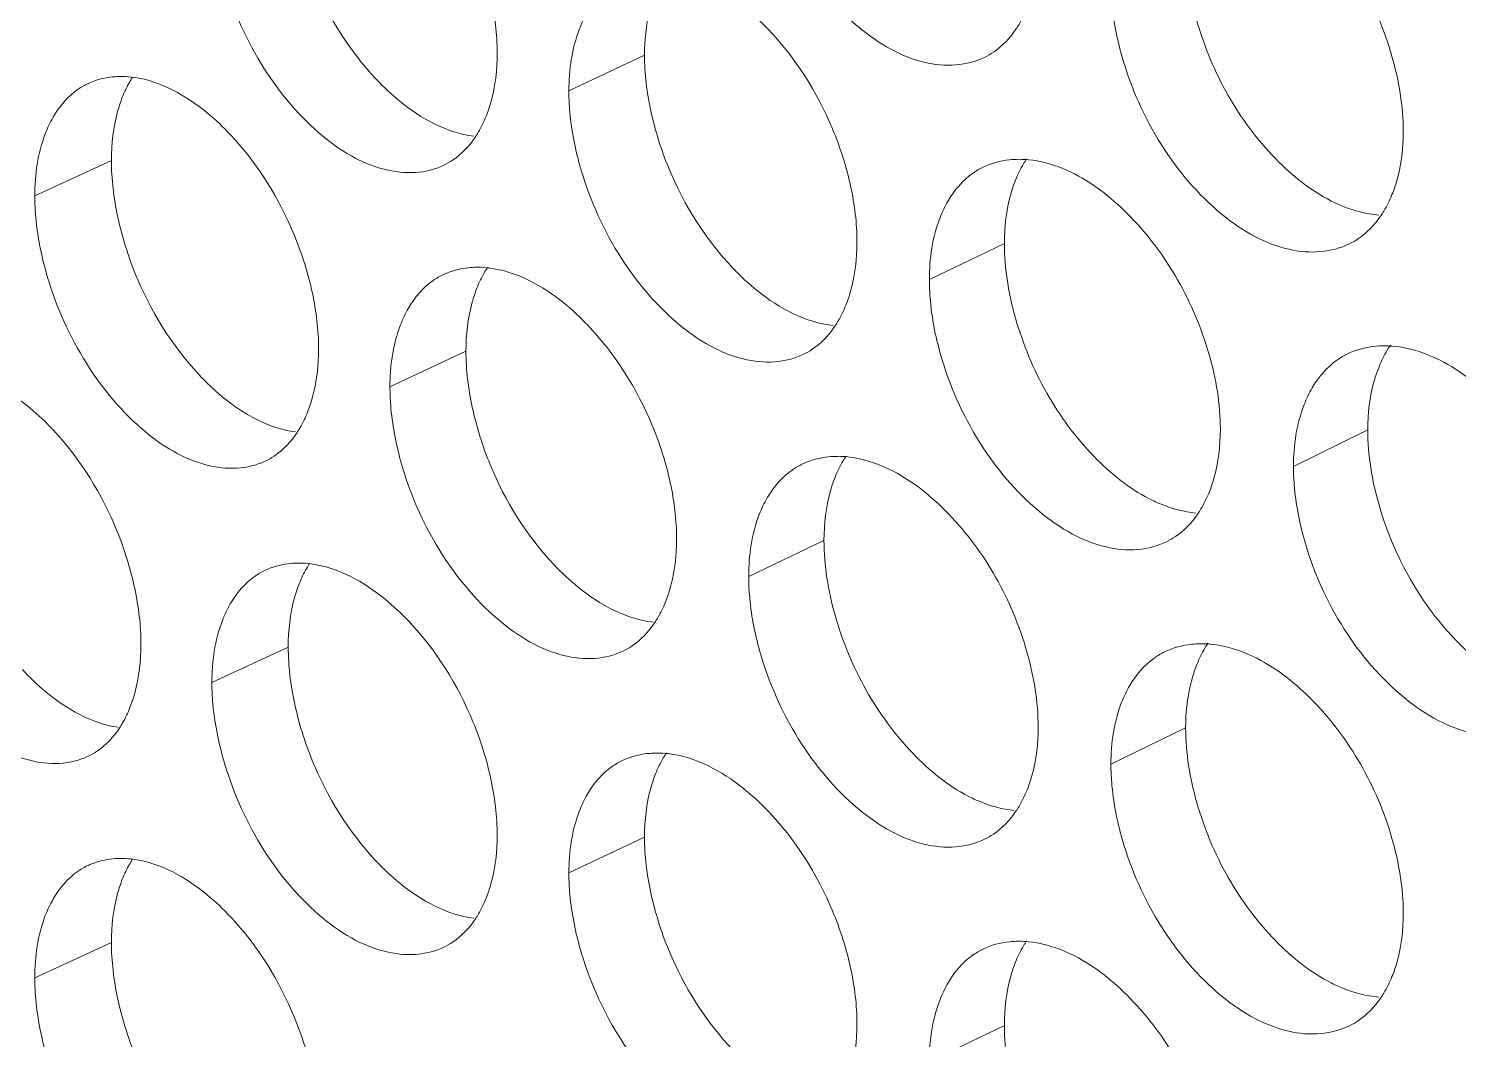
# Model space of a CAD drawing. Header units: millimetres. Extents: x 1177 to 4147, y 93 to 2194.
# Drawn here: x 2566.4 to 2580.8, y 734.71 to 744.89 of the extents above; entities that cross this region are included whole.
import ezdxf

# ---------------------------------------------------------------- set-up
doc = ezdxf.new("R2010")
doc.units = ezdxf.units.MM
doc.header["$LTSCALE"] = 0.1
doc.layers.get('0').update_dxf_attribs({"lineweight": 13})
doc.layers.add('标注', color=251, linetype='Continuous', lineweight=9)

# ---------------------------------------------------------------- blocks, each defined once
blk = doc.blocks.new('02')
for points, knots in [([(4627.348, 522.744), (4597.363, 531.299), (4553.55, 545.69), (4497.641, 568.487), (4458.71, 586.649), (4422.281, 606.068), (4388.51, 626.659), (4357.551, 648.334), (4338.416, 663.815), (4329.392, 671.722)], [0, 0, 0, 0, 0.278685, 0.411475, 0.539478, 0.662459, 0.780251, 0.892768, 1, 1, 1, 1]), ([(4626.906, 521.428), (4597.052, 529.945), (4553.424, 544.261), (4497.732, 566.923), (4458.929, 584.973), (4422.597, 604.269), (4388.892, 624.729), (4357.964, 646.263), (4338.829, 661.641), (4329.798, 669.496)], [0, 0, 0, 0, 0.278468, 0.411196, 0.539177, 0.662176, 0.780023, 0.892638, 1, 1, 1, 1]), ([(4628.518, 518.372), (4598.337, 526.935), (4554.235, 541.353), (4497.955, 564.22), (4458.766, 582.448), (4422.099, 601.945), (4388.114, 622.628), (4356.965, 644.402), (4337.717, 659.96), (4328.641, 667.907)], [0, 0, 0, 0, 0.278732, 0.411552, 0.539576, 0.662563, 0.780343, 0.892822, 1, 1, 1, 1]), ([(4328.202, 667.332), (4337.3, 659.316), (4356.601, 643.626), (4387.852, 621.677), (4421.956, 600.844), (4458.755, 581.215), (4498.091, 562.874), (4554.59, 539.876), (4598.873, 525.389), (4629.18, 516.79)], [0, 0, 0, 0, 0.107262, 0.219794, 0.337581, 0.460553, 0.588547, 0.721328, 1, 1, 1, 1])]:
    blk.add_open_spline(points, degree=3, knots=knots)
at = {"layer": '标注'}
for p, q in [((4444.276, 655.014), (4443.187, 654.499)), ((4436.603, 653.499), (4435.5, 652.991)), ((4436.603, 653.499), (4435.5, 652.991)), ((4449.455, 652.305), (4448.376, 651.785)), ((4441.706, 650.753), (4440.612, 650.24)), ((4441.706, 650.753), (4440.612, 650.24)), ((4454.685, 649.621), (4453.616, 649.095)), ((4446.859, 648.032), (4445.775, 647.514)), ((4446.859, 648.032), (4445.775, 647.514)), ((4439.148, 646.498), (4438.049, 645.987)), ((4452.064, 645.335), (4450.989, 644.812)), ((4452.064, 645.335), (4450.989, 644.812)), ((4444.276, 643.764), (4443.187, 643.249)), ((4436.603, 642.249), (4435.5, 641.741)), ((4449.455, 641.055), (4448.376, 640.535))]:
    blk.add_line(p, q, dxfattribs=at)
for centre, radius, start, end in [((4436.704, 653.668), 1.034, 109.1713, 114.7632), ((4436.704, 653.668), 1.034, 109.1713, 114.7632), ((4436.739, 653.323), 1.384, 82.0095, 89.1943), ((4436.739, 653.323), 1.384, 82.0095, 89.1943), ((4449.664, 652.085), 1.43, 84.4925, 89.9118), ((4441.87, 650.56), 1.402, 83.021, 89.4851), ((4441.87, 650.56), 1.402, 83.021, 89.4851), ((4441.831, 650.905), 1.051, 110.5478, 115.181), ((4441.831, 650.905), 1.051, 110.5478, 115.181), ((4454.923, 649.382), 1.449, 85.444, 90.1903), ((4447.053, 647.821), 1.421, 84.008, 89.7708), ((4447.053, 647.821), 1.421, 84.008, 89.7708), ((4439.261, 646.659), 1.043, 109.8653, 114.9718), ((4439.298, 646.313), 1.393, 82.5184, 89.3404), ((4452.287, 645.106), 1.439, 84.9711, 90.0516), ((4452.287, 645.106), 1.439, 84.9711, 90.0516), ((4444.455, 643.562), 1.411, 83.5175, 89.6286), ((4444.413, 643.908), 1.06, 111.219, 115.391), ((4436.704, 642.418), 1.034, 109.1713, 114.7632), ((4436.739, 642.073), 1.384, 82.0095, 89.1943), ((4449.664, 640.835), 1.43, 84.4925, 89.9118)]:
    blk.add_arc(centre, radius, start, end, dxfattribs=at)
for points, knots in [([(4442.155, 655.045), (4442.155, 655.314), (4442.085, 655.872), (4441.745, 656.951), (4441.276, 657.703), (4440.884, 658.118)], [0, 0, 0, 0, 0.238218, 0.493853, 1, 1, 1, 1]), ([(4439.148, 657.748), (4439.148, 657.479), (4439.218, 656.92), (4439.554, 655.84), (4440.02, 655.088), (4440.411, 654.672)], [0, 0, 0, 0, 0.238432, 0.494215, 1, 1, 1, 1]), ([(4445.935, 657.686), (4446.06, 657.244), (4446.427, 656.412), (4447.134, 655.559), (4447.792, 655.091), (4448.277, 654.894), (4448.748, 654.846), (4449.042, 654.921), (4449.169, 654.982)], [0, 0, 0, 0, 0.295542, 0.576027, 0.700439, 0.810823, 0.909172, 1, 1, 1, 1]), ([(4455.197, 653.918), (4455.197, 654.281), (4455.069, 655.032), (4454.624, 656.082), (4453.958, 656.975), (4453.389, 657.433), (4453.089, 657.586)], [0, 0, 0, 0, 0.247276, 0.512232, 0.770569, 1, 1, 1, 1]), ([(4452.064, 656.585), (4452.064, 656.222), (4452.191, 655.47), (4452.632, 654.419), (4453.293, 653.525), (4453.861, 653.067), (4454.16, 652.915)], [0, 0, 0, 0, 0.24758, 0.512681, 0.770856, 1, 1, 1, 1]), ([(4438.207, 656.159), (4438.329, 655.717), (4438.688, 654.887), (4439.382, 654.03), (4440.027, 653.556), (4440.504, 653.354), (4440.967, 653.299), (4441.257, 653.368), (4441.383, 653.427)], [0, 0, 0, 0, 0.29692, 0.578074, 0.702428, 0.812421, 0.910064, 1, 1, 1, 1]), ([(4446.05, 655.392), (4445.94, 655.507), (4445.535, 655.884), (4445.01, 656.17), (4444.615, 656.214)], [0, 0, 0, 0, 0.284731, 1, 1, 1, 1]), ([(4444.435, 655.925), (4444.409, 655.858), (4444.311, 655.564), (4444.276, 655.252), (4444.276, 655.014)], [0, 0, 0, 0, 0.232089, 1, 1, 1, 1]), ([(4450.989, 656.062), (4450.989, 655.975), (4451.005, 655.611), (4451.075, 655.251), (4451.151, 654.985)], [0, 0, 0, 0, 0.238471, 1, 1, 1, 1]), ([(4449.621, 655.385), (4449.637, 655.408), (4449.698, 655.505), (4449.749, 655.609), (4449.781, 655.69)], [0, 0, 0, 0, 0.242432, 1, 1, 1, 1]), ([(4443.454, 655.631), (4443.41, 655.555), (4443.243, 655.2), (4443.187, 654.801), (4443.187, 654.499)], [0, 0, 0, 0, 0.226658, 1, 1, 1, 1]), ([(4447.334, 652.325), (4447.334, 652.594), (4447.263, 653.152), (4446.92, 654.231), (4446.446, 654.98), (4446.05, 655.392)], [0, 0, 0, 0, 0.238081, 0.493556, 1, 1, 1, 1]), ([(4449.169, 654.982), (4449.213, 655.004), (4449.39, 655.105), (4449.535, 655.258), (4449.621, 655.385)], [0, 0, 0, 0, 0.2437, 1, 1, 1, 1]), ([(4441.996, 654.135), (4442.023, 654.202), (4442.12, 654.495), (4442.155, 654.807), (4442.155, 655.045)], [0, 0, 0, 0, 0.232027, 1, 1, 1, 1]), ([(4444.276, 655.014), (4444.276, 654.746), (4444.347, 654.187), (4444.686, 653.108), (4445.157, 652.358), (4445.552, 651.945)], [0, 0, 0, 0, 0.238296, 0.493918, 1, 1, 1, 1]), ([(4451.151, 654.985), (4451.278, 654.542), (4451.649, 653.709), (4452.367, 652.859), (4453.032, 652.395), (4453.524, 652.202), (4454, 652.159), (4454.295, 652.237), (4454.423, 652.3)], [0, 0, 0, 0, 0.294634, 0.574682, 0.699134, 0.809777, 0.908589, 1, 1, 1, 1]), ([(4436.758, 654.706), (4436.724, 654.707), (4436.59, 654.703), (4436.457, 654.677), (4436.364, 654.645)], [0, 0, 0, 0, 0.257182, 1, 1, 1, 1]), ([(4436.758, 654.706), (4436.724, 654.707), (4436.59, 654.703), (4436.457, 654.677), (4436.364, 654.645)], [0, 0, 0, 0, 0.257182, 1, 1, 1, 1]), ([(4436.907, 654.697), (4436.893, 654.675), (4436.837, 654.583), (4436.79, 654.484), (4436.76, 654.408)], [0, 0, 0, 0, 0.24222, 1, 1, 1, 1]), ([(4436.907, 654.697), (4436.893, 654.675), (4436.837, 654.583), (4436.79, 654.484), (4436.76, 654.408)], [0, 0, 0, 0, 0.24222, 1, 1, 1, 1]), ([(4438.32, 653.864), (4438.214, 653.977), (4437.822, 654.351), (4437.316, 654.639), (4436.931, 654.693)], [0, 0, 0, 0, 0.284921, 1, 1, 1, 1]), ([(4438.32, 653.864), (4438.214, 653.977), (4437.822, 654.351), (4437.316, 654.639), (4436.931, 654.693)], [0, 0, 0, 0, 0.284921, 1, 1, 1, 1]), ([(4440.411, 654.672), (4440.518, 654.558), (4440.914, 654.182), (4441.429, 653.895), (4441.819, 653.847)], [0, 0, 0, 0, 0.284983, 1, 1, 1, 1]), ([(4436.27, 654.607), (4436.219, 654.583), (4436.013, 654.467), (4435.853, 654.278), (4435.764, 654.123)], [0, 0, 0, 0, 0.240997, 1, 1, 1, 1]), ([(4436.27, 654.607), (4436.219, 654.583), (4436.013, 654.467), (4435.853, 654.278), (4435.764, 654.123)], [0, 0, 0, 0, 0.240997, 1, 1, 1, 1]), ([(4443.187, 654.499), (4443.187, 654.412), (4443.202, 654.048), (4443.271, 653.688), (4443.346, 653.421)], [0, 0, 0, 0, 0.238377, 1, 1, 1, 1]), ([(4436.76, 654.408), (4436.734, 654.341), (4436.638, 654.048), (4436.603, 653.736), (4436.603, 653.499)], [0, 0, 0, 0, 0.231643, 1, 1, 1, 1]), ([(4436.76, 654.408), (4436.734, 654.341), (4436.638, 654.048), (4436.603, 653.736), (4436.603, 653.499)], [0, 0, 0, 0, 0.231643, 1, 1, 1, 1]), ([(4435.764, 654.123), (4435.72, 654.046), (4435.555, 653.691), (4435.5, 653.293), (4435.5, 652.991)], [0, 0, 0, 0, 0.225927, 1, 1, 1, 1]), ([(4435.764, 654.123), (4435.72, 654.046), (4435.555, 653.691), (4435.5, 653.293), (4435.5, 652.991)], [0, 0, 0, 0, 0.225927, 1, 1, 1, 1]), ([(4441.844, 653.839), (4441.858, 653.862), (4441.917, 653.956), (4441.965, 654.057), (4441.996, 654.135)], [0, 0, 0, 0, 0.242305, 1, 1, 1, 1]), ([(4439.585, 650.788), (4439.585, 651.057), (4439.515, 651.616), (4439.177, 652.695), (4438.711, 653.448), (4438.32, 653.864)], [0, 0, 0, 0, 0.238287, 0.494002, 1, 1, 1, 1]), ([(4439.585, 650.788), (4439.585, 651.057), (4439.515, 651.616), (4439.177, 652.695), (4438.711, 653.448), (4438.32, 653.864)], [0, 0, 0, 0, 0.238287, 0.494002, 1, 1, 1, 1]), ([(4441.383, 653.427), (4441.428, 653.449), (4441.61, 653.551), (4441.757, 653.708), (4441.844, 653.839)], [0, 0, 0, 0, 0.243002, 1, 1, 1, 1]), ([(4455.034, 653.007), (4455.062, 653.073), (4455.161, 653.367), (4455.197, 653.68), (4455.197, 653.918)], [0, 0, 0, 0, 0.232772, 1, 1, 1, 1]), ([(4436.603, 653.499), (4436.603, 653.229), (4436.673, 652.671), (4437.007, 651.591), (4437.47, 650.837), (4437.86, 650.42)], [0, 0, 0, 0, 0.238501, 0.494363, 1, 1, 1, 1]), ([(4436.603, 653.499), (4436.603, 653.229), (4436.673, 652.671), (4437.007, 651.591), (4437.47, 650.837), (4437.86, 650.42)], [0, 0, 0, 0, 0.238501, 0.494363, 1, 1, 1, 1]), ([(4443.346, 653.421), (4443.47, 652.979), (4443.834, 652.148), (4444.537, 651.294), (4445.19, 650.823), (4445.673, 650.625), (4446.142, 650.574), (4446.434, 650.647), (4446.561, 650.708)], [0, 0, 0, 0, 0.295999, 0.576706, 0.701098, 0.811352, 0.909467, 1, 1, 1, 1]), ([(4449.148, 653.402), (4449.097, 653.377), (4448.894, 653.258), (4448.735, 653.071), (4448.645, 652.917)], [0, 0, 0, 0, 0.241979, 1, 1, 1, 1]), ([(4449.666, 653.515), (4449.62, 653.515), (4449.443, 653.506), (4449.267, 653.459), (4449.148, 653.402)], [0, 0, 0, 0, 0.258394, 1, 1, 1, 1]), ([(4449.775, 653.52), (4449.76, 653.497), (4449.699, 653.4), (4449.648, 653.297), (4449.616, 653.216)], [0, 0, 0, 0, 0.242417, 1, 1, 1, 1]), ([(4450.466, 653.304), (4450.411, 653.332), (4450.2, 653.43), (4449.971, 653.492), (4449.801, 653.508)], [0, 0, 0, 0, 0.266613, 1, 1, 1, 1]), ([(4449.616, 653.216), (4449.589, 653.15), (4449.491, 652.856), (4449.455, 652.543), (4449.455, 652.305)], [0, 0, 0, 0, 0.232387, 1, 1, 1, 1]), ([(4452.564, 649.631), (4452.564, 649.994), (4452.436, 650.746), (4451.993, 651.797), (4451.331, 652.691), (4450.765, 653.15), (4450.466, 653.304)], [0, 0, 0, 0, 0.24746, 0.512581, 0.770891, 1, 1, 1, 1]), ([(4435.5, 652.991), (4435.5, 652.904), (4435.515, 652.54), (4435.583, 652.179), (4435.657, 651.912)], [0, 0, 0, 0, 0.238286, 1, 1, 1, 1]), ([(4435.5, 652.991), (4435.5, 652.904), (4435.515, 652.54), (4435.583, 652.179), (4435.657, 651.912)], [0, 0, 0, 0, 0.238286, 1, 1, 1, 1]), ([(4454.87, 652.697), (4454.886, 652.72), (4454.949, 652.819), (4455.001, 652.924), (4455.034, 653.007)], [0, 0, 0, 0, 0.242531, 1, 1, 1, 1]), ([(4448.645, 652.917), (4448.6, 652.84), (4448.432, 652.486), (4448.376, 652.086), (4448.376, 651.785)], [0, 0, 0, 0, 0.227147, 1, 1, 1, 1]), ([(4454.16, 652.915), (4454.217, 652.886), (4454.433, 652.787), (4454.669, 652.726), (4454.843, 652.712)], [0, 0, 0, 0, 0.266627, 1, 1, 1, 1]), ([(4454.423, 652.3), (4454.467, 652.321), (4454.641, 652.422), (4454.784, 652.572), (4454.87, 652.697)], [0, 0, 0, 0, 0.244132, 1, 1, 1, 1]), ([(4447.173, 651.415), (4447.2, 651.482), (4447.299, 651.776), (4447.334, 652.088), (4447.334, 652.325)], [0, 0, 0, 0, 0.232325, 1, 1, 1, 1]), ([(4449.455, 652.305), (4449.455, 651.942), (4449.582, 651.19), (4450.02, 650.139), (4450.678, 649.244), (4451.243, 648.784), (4451.541, 648.63)], [0, 0, 0, 0, 0.247764, 0.513029, 0.771178, 1, 1, 1, 1]), ([(4441.883, 651.962), (4441.846, 651.962), (4441.703, 651.957), (4441.561, 651.927), (4441.462, 651.89)], [0, 0, 0, 0, 0.257421, 1, 1, 1, 1]), ([(4441.883, 651.962), (4441.846, 651.962), (4441.703, 651.957), (4441.561, 651.927), (4441.462, 651.89)], [0, 0, 0, 0, 0.257421, 1, 1, 1, 1]), ([(4442.016, 651.958), (4442.001, 651.936), (4441.943, 651.842), (4441.895, 651.741), (4441.864, 651.663)], [0, 0, 0, 0, 0.24229, 1, 1, 1, 1]), ([(4442.016, 651.958), (4442.001, 651.936), (4441.943, 651.842), (4441.895, 651.741), (4441.864, 651.663)], [0, 0, 0, 0, 0.24229, 1, 1, 1, 1]), ([(4443.46, 651.127), (4443.352, 651.241), (4442.951, 651.617), (4442.433, 651.904), (4442.04, 651.951)], [0, 0, 0, 0, 0.2848, 1, 1, 1, 1]), ([(4443.46, 651.127), (4443.352, 651.241), (4442.951, 651.617), (4442.433, 651.904), (4442.04, 651.951)], [0, 0, 0, 0, 0.2848, 1, 1, 1, 1]), ([(4435.657, 651.912), (4435.778, 651.47), (4436.135, 650.641), (4436.823, 649.783), (4437.464, 649.307), (4437.939, 649.102), (4438.399, 649.045), (4438.688, 649.113), (4438.813, 649.171)], [0, 0, 0, 0, 0.297384, 0.578764, 0.7031, 0.812961, 0.910366, 1, 1, 1, 1]), ([(4435.657, 651.912), (4435.778, 651.47), (4436.135, 650.641), (4436.823, 649.783), (4437.464, 649.307), (4437.939, 649.102), (4438.399, 649.045), (4438.688, 649.113), (4438.813, 649.171)], [0, 0, 0, 0, 0.297384, 0.578764, 0.7031, 0.812961, 0.910366, 1, 1, 1, 1]), ([(4441.383, 651.857), (4441.332, 651.833), (4441.127, 651.715), (4440.967, 651.527), (4440.878, 651.372)], [0, 0, 0, 0, 0.241405, 1, 1, 1, 1]), ([(4441.383, 651.857), (4441.332, 651.833), (4441.127, 651.715), (4440.967, 651.527), (4440.878, 651.372)], [0, 0, 0, 0, 0.241405, 1, 1, 1, 1]), ([(4445.552, 651.945), (4445.662, 651.83), (4446.067, 651.451), (4446.594, 651.166), (4446.991, 651.124)], [0, 0, 0, 0, 0.28484, 1, 1, 1, 1]), ([(4448.376, 651.785), (4448.376, 651.698), (4448.391, 651.334), (4448.461, 650.974), (4448.537, 650.708)], [0, 0, 0, 0, 0.238439, 1, 1, 1, 1]), ([(4441.864, 651.663), (4441.838, 651.596), (4441.74, 651.303), (4441.706, 650.99), (4441.706, 650.753)], [0, 0, 0, 0, 0.231941, 1, 1, 1, 1]), ([(4441.864, 651.663), (4441.838, 651.596), (4441.74, 651.303), (4441.706, 650.99), (4441.706, 650.753)], [0, 0, 0, 0, 0.231941, 1, 1, 1, 1]), ([(4440.878, 651.372), (4440.833, 651.296), (4440.667, 650.941), (4440.612, 650.542), (4440.612, 650.24)], [0, 0, 0, 0, 0.226413, 1, 1, 1, 1]), ([(4440.878, 651.372), (4440.833, 651.296), (4440.667, 650.941), (4440.612, 650.542), (4440.612, 650.24)], [0, 0, 0, 0, 0.226413, 1, 1, 1, 1]), ([(4447.016, 651.114), (4447.031, 651.137), (4447.092, 651.233), (4447.141, 651.336), (4447.173, 651.415)], [0, 0, 0, 0, 0.242387, 1, 1, 1, 1]), ([(4444.738, 648.057), (4444.738, 648.326), (4444.667, 648.884), (4444.326, 649.963), (4443.855, 650.713), (4443.46, 651.127)], [0, 0, 0, 0, 0.23815, 0.493704, 1, 1, 1, 1]), ([(4444.738, 648.057), (4444.738, 648.326), (4444.667, 648.884), (4444.326, 649.963), (4443.855, 650.713), (4443.46, 651.127)], [0, 0, 0, 0, 0.23815, 0.493704, 1, 1, 1, 1]), ([(4446.561, 650.708), (4446.606, 650.729), (4446.784, 650.831), (4446.93, 650.985), (4447.016, 651.114)], [0, 0, 0, 0, 0.243475, 1, 1, 1, 1]), ([(4439.427, 649.879), (4439.453, 649.946), (4439.55, 650.239), (4439.585, 650.551), (4439.585, 650.788)], [0, 0, 0, 0, 0.231878, 1, 1, 1, 1]), ([(4439.427, 649.879), (4439.453, 649.946), (4439.55, 650.239), (4439.585, 650.551), (4439.585, 650.788)], [0, 0, 0, 0, 0.231878, 1, 1, 1, 1]), ([(4441.706, 650.753), (4441.706, 650.484), (4441.776, 649.926), (4442.114, 648.846), (4442.582, 648.095), (4442.975, 647.68)], [0, 0, 0, 0, 0.238364, 0.494066, 1, 1, 1, 1]), ([(4441.706, 650.753), (4441.706, 650.484), (4441.776, 649.926), (4442.114, 648.846), (4442.582, 648.095), (4442.975, 647.68)], [0, 0, 0, 0, 0.238364, 0.494066, 1, 1, 1, 1]), ([(4454.918, 650.831), (4454.871, 650.831), (4454.69, 650.822), (4454.509, 650.772), (4454.388, 650.712)], [0, 0, 0, 0, 0.258411, 1, 1, 1, 1]), ([(4455.011, 650.842), (4454.995, 650.818), (4454.932, 650.72), (4454.881, 650.614), (4454.848, 650.532)], [0, 0, 0, 0, 0.242516, 1, 1, 1, 1]), ([(4455.726, 650.624), (4455.669, 650.653), (4455.45, 650.752), (4455.213, 650.813), (4455.038, 650.827)], [0, 0, 0, 0, 0.266684, 1, 1, 1, 1]), ([(4448.537, 650.708), (4448.662, 650.265), (4449.032, 649.432), (4449.744, 648.581), (4450.405, 648.115), (4450.894, 647.92), (4451.368, 647.874), (4451.662, 647.951), (4451.79, 648.013)], [0, 0, 0, 0, 0.295087, 0.575352, 0.699785, 0.810298, 0.90888, 1, 1, 1, 1]), ([(4454.388, 650.712), (4454.337, 650.687), (4454.135, 650.567), (4453.976, 650.38), (4453.886, 650.227)], [0, 0, 0, 0, 0.242339, 1, 1, 1, 1]), ([(4454.848, 650.532), (4454.821, 650.466), (4454.721, 650.172), (4454.685, 649.858), (4454.685, 649.621)], [0, 0, 0, 0, 0.232686, 1, 1, 1, 1]), ([(4457.844, 646.961), (4457.844, 647.324), (4457.715, 648.075), (4457.268, 649.125), (4456.598, 650.016), (4456.027, 650.472), (4455.726, 650.624)], [0, 0, 0, 0, 0.247093, 0.511885, 0.770247, 1, 1, 1, 1]), ([(4435.769, 649.617), (4435.664, 649.729), (4435.277, 650.102), (4434.778, 650.391), (4434.396, 650.447)], [0, 0, 0, 0, 0.284973, 1, 1, 1, 1]), ([(4437.86, 650.42), (4437.966, 650.306), (4438.358, 649.931), (4438.866, 649.643), (4439.253, 649.592)], [0, 0, 0, 0, 0.285047, 1, 1, 1, 1]), ([(4437.86, 650.42), (4437.966, 650.306), (4438.358, 649.931), (4438.866, 649.643), (4439.253, 649.592)], [0, 0, 0, 0, 0.285047, 1, 1, 1, 1]), ([(4440.612, 650.24), (4440.612, 650.153), (4440.627, 649.79), (4440.696, 649.429), (4440.77, 649.162)], [0, 0, 0, 0, 0.238347, 1, 1, 1, 1]), ([(4440.612, 650.24), (4440.612, 650.153), (4440.627, 649.79), (4440.696, 649.429), (4440.77, 649.162)], [0, 0, 0, 0, 0.238347, 1, 1, 1, 1]), ([(4453.886, 650.227), (4453.841, 650.15), (4453.673, 649.796), (4453.616, 649.396), (4453.616, 649.095)], [0, 0, 0, 0, 0.227639, 1, 1, 1, 1]), ([(4439.277, 649.586), (4439.291, 649.609), (4439.349, 649.702), (4439.396, 649.802), (4439.427, 649.879)], [0, 0, 0, 0, 0.242268, 1, 1, 1, 1]), ([(4439.277, 649.586), (4439.291, 649.609), (4439.349, 649.702), (4439.396, 649.802), (4439.427, 649.879)], [0, 0, 0, 0, 0.242268, 1, 1, 1, 1]), ([(4437.028, 646.538), (4437.028, 646.807), (4436.958, 647.366), (4436.622, 648.446), (4436.159, 649.199), (4435.769, 649.617)], [0, 0, 0, 0, 0.238356, 0.494151, 1, 1, 1, 1]), ([(4438.813, 649.171), (4438.859, 649.193), (4439.042, 649.295), (4439.19, 649.454), (4439.277, 649.586)], [0, 0, 0, 0, 0.242755, 1, 1, 1, 1]), ([(4438.813, 649.171), (4438.859, 649.193), (4439.042, 649.295), (4439.19, 649.454), (4439.277, 649.586)], [0, 0, 0, 0, 0.242755, 1, 1, 1, 1]), ([(4452.401, 648.72), (4452.428, 648.787), (4452.528, 649.08), (4452.564, 649.393), (4452.564, 649.631)], [0, 0, 0, 0, 0.232623, 1, 1, 1, 1]), ([(4454.685, 649.621), (4454.685, 649.258), (4454.813, 648.506), (4455.256, 647.456), (4455.921, 646.564), (4456.491, 646.107), (4456.791, 645.956)], [0, 0, 0, 0, 0.247397, 0.512334, 0.770535, 1, 1, 1, 1]), ([(4440.77, 649.162), (4440.893, 648.72), (4441.255, 647.889), (4441.953, 647.034), (4442.602, 646.562), (4443.082, 646.361), (4443.548, 646.308), (4443.839, 646.38), (4443.965, 646.439)], [0, 0, 0, 0, 0.296459, 0.577388, 0.701761, 0.811885, 0.909764, 1, 1, 1, 1]), ([(4440.77, 649.162), (4440.893, 648.72), (4441.255, 647.889), (4441.953, 647.034), (4442.602, 646.562), (4443.082, 646.361), (4443.548, 646.308), (4443.839, 646.38), (4443.965, 646.439)], [0, 0, 0, 0, 0.296459, 0.577388, 0.701761, 0.811885, 0.909764, 1, 1, 1, 1]), ([(4446.547, 649.131), (4446.496, 649.106), (4446.292, 648.988), (4446.133, 648.8), (4446.043, 648.646)], [0, 0, 0, 0, 0.241792, 1, 1, 1, 1]), ([(4446.547, 649.131), (4446.496, 649.106), (4446.292, 648.988), (4446.133, 648.8), (4446.043, 648.646)], [0, 0, 0, 0, 0.241792, 1, 1, 1, 1]), ([(4447.059, 649.241), (4447.013, 649.241), (4446.838, 649.233), (4446.665, 649.187), (4446.547, 649.131)], [0, 0, 0, 0, 0.258386, 1, 1, 1, 1]), ([(4447.059, 649.241), (4447.013, 649.241), (4446.838, 649.233), (4446.665, 649.187), (4446.547, 649.131)], [0, 0, 0, 0, 0.258386, 1, 1, 1, 1]), ([(4447.176, 649.243), (4447.161, 649.221), (4447.101, 649.125), (4447.051, 649.022), (4447.019, 648.943)], [0, 0, 0, 0, 0.242372, 1, 1, 1, 1]), ([(4447.176, 649.243), (4447.161, 649.221), (4447.101, 649.125), (4447.051, 649.022), (4447.019, 648.943)], [0, 0, 0, 0, 0.242372, 1, 1, 1, 1]), ([(4447.855, 649.028), (4447.8, 649.056), (4447.593, 649.153), (4447.368, 649.216), (4447.201, 649.233)], [0, 0, 0, 0, 0.266572, 1, 1, 1, 1]), ([(4447.855, 649.028), (4447.8, 649.056), (4447.593, 649.153), (4447.368, 649.216), (4447.201, 649.233)], [0, 0, 0, 0, 0.266572, 1, 1, 1, 1]), ([(4453.616, 649.095), (4453.616, 649.008), (4453.631, 648.645), (4453.702, 648.285), (4453.778, 648.019)], [0, 0, 0, 0, 0.238502, 1, 1, 1, 1]), ([(4447.019, 648.943), (4446.993, 648.876), (4446.895, 648.582), (4446.859, 648.269), (4446.859, 648.032)], [0, 0, 0, 0, 0.232238, 1, 1, 1, 1]), ([(4447.019, 648.943), (4446.993, 648.876), (4446.895, 648.582), (4446.859, 648.269), (4446.859, 648.032)], [0, 0, 0, 0, 0.232238, 1, 1, 1, 1]), ([(4449.942, 645.35), (4449.942, 645.713), (4449.815, 646.465), (4449.375, 647.517), (4448.716, 648.412), (4448.152, 648.873), (4447.855, 649.028)], [0, 0, 0, 0, 0.247645, 0.51293, 0.771215, 1, 1, 1, 1]), ([(4449.942, 645.35), (4449.942, 645.713), (4449.815, 646.465), (4449.375, 647.517), (4448.716, 648.412), (4448.152, 648.873), (4447.855, 649.028)], [0, 0, 0, 0, 0.247645, 0.51293, 0.771215, 1, 1, 1, 1]), ([(4452.239, 648.413), (4452.255, 648.436), (4452.317, 648.534), (4452.369, 648.639), (4452.401, 648.72)], [0, 0, 0, 0, 0.242481, 1, 1, 1, 1]), ([(4446.043, 648.646), (4445.998, 648.569), (4445.831, 648.215), (4445.775, 647.816), (4445.775, 647.514)], [0, 0, 0, 0, 0.226902, 1, 1, 1, 1]), ([(4446.043, 648.646), (4445.998, 648.569), (4445.831, 648.215), (4445.775, 647.816), (4445.775, 647.514)], [0, 0, 0, 0, 0.226902, 1, 1, 1, 1]), ([(4451.541, 648.63), (4451.597, 648.602), (4451.81, 648.503), (4452.041, 648.441), (4452.213, 648.426)], [0, 0, 0, 0, 0.266595, 1, 1, 1, 1]), ([(4451.79, 648.013), (4451.834, 648.035), (4452.009, 648.135), (4452.153, 648.287), (4452.239, 648.413)], [0, 0, 0, 0, 0.24392, 1, 1, 1, 1]), ([(4444.578, 647.147), (4444.605, 647.214), (4444.703, 647.507), (4444.738, 647.82), (4444.738, 648.057)], [0, 0, 0, 0, 0.232176, 1, 1, 1, 1]), ([(4444.578, 647.147), (4444.605, 647.214), (4444.703, 647.507), (4444.738, 647.82), (4444.738, 648.057)], [0, 0, 0, 0, 0.232176, 1, 1, 1, 1]), ([(4446.859, 648.032), (4446.859, 647.669), (4446.985, 646.917), (4447.421, 645.864), (4448.076, 644.968), (4448.638, 644.506), (4448.935, 644.352)], [0, 0, 0, 0, 0.247948, 0.513377, 0.771501, 1, 1, 1, 1]), ([(4446.859, 648.032), (4446.859, 647.669), (4446.985, 646.917), (4447.421, 645.864), (4448.076, 644.968), (4448.638, 644.506), (4448.935, 644.352)], [0, 0, 0, 0, 0.247948, 0.513377, 0.771501, 1, 1, 1, 1]), ([(4453.778, 648.019), (4453.905, 647.575), (4454.28, 646.742), (4455.002, 645.893), (4455.671, 645.431), (4456.166, 645.24), (4456.644, 645.199), (4456.941, 645.279), (4457.07, 645.343)], [0, 0, 0, 0, 0.294183, 0.574014, 0.698487, 0.809259, 0.908301, 1, 1, 1, 1]), ([(4433.119, 647.671), (4433.24, 647.23), (4433.594, 646.4), (4434.278, 645.541), (4434.915, 645.063), (4435.386, 644.857), (4435.845, 644.797), (4436.132, 644.864), (4436.256, 644.921)], [0, 0, 0, 0, 0.29785, 0.579458, 0.703775, 0.813505, 0.91067, 1, 1, 1, 1]), ([(4439.314, 647.706), (4439.278, 647.706), (4439.14, 647.702), (4439.003, 647.674), (4438.906, 647.639)], [0, 0, 0, 0, 0.257304, 1, 1, 1, 1]), ([(4439.455, 647.7), (4439.441, 647.678), (4439.383, 647.584), (4439.336, 647.485), (4439.306, 647.407)], [0, 0, 0, 0, 0.242253, 1, 1, 1, 1]), ([(4440.884, 646.868), (4440.776, 646.981), (4440.38, 647.356), (4439.868, 647.643), (4439.479, 647.694)], [0, 0, 0, 0, 0.284863, 1, 1, 1, 1]), ([(4442.975, 647.68), (4443.084, 647.566), (4443.484, 647.188), (4444.005, 646.902), (4444.398, 646.857)], [0, 0, 0, 0, 0.284914, 1, 1, 1, 1]), ([(4442.975, 647.68), (4443.084, 647.566), (4443.484, 647.188), (4444.005, 646.902), (4444.398, 646.857)], [0, 0, 0, 0, 0.284914, 1, 1, 1, 1]), ([(4438.82, 647.604), (4438.769, 647.58), (4438.563, 647.463), (4438.404, 647.274), (4438.314, 647.12)], [0, 0, 0, 0, 0.241203, 1, 1, 1, 1]), ([(4445.775, 647.514), (4445.775, 647.427), (4445.79, 647.063), (4445.86, 646.703), (4445.935, 646.436)], [0, 0, 0, 0, 0.238408, 1, 1, 1, 1]), ([(4445.775, 647.514), (4445.775, 647.427), (4445.79, 647.063), (4445.86, 646.703), (4445.935, 646.436)], [0, 0, 0, 0, 0.238408, 1, 1, 1, 1]), ([(4439.306, 647.407), (4439.279, 647.341), (4439.183, 647.047), (4439.148, 646.735), (4439.148, 646.498)], [0, 0, 0, 0, 0.231792, 1, 1, 1, 1]), ([(4438.314, 647.12), (4438.27, 647.043), (4438.104, 646.688), (4438.049, 646.289), (4438.049, 645.987)], [0, 0, 0, 0, 0.22617, 1, 1, 1, 1]), ([(4444.423, 646.849), (4444.438, 646.871), (4444.498, 646.967), (4444.547, 647.068), (4444.578, 647.147)], [0, 0, 0, 0, 0.242345, 1, 1, 1, 1]), ([(4444.423, 646.849), (4444.438, 646.871), (4444.498, 646.967), (4444.547, 647.068), (4444.578, 647.147)], [0, 0, 0, 0, 0.242345, 1, 1, 1, 1]), ([(4442.155, 643.795), (4442.155, 644.064), (4442.085, 644.622), (4441.745, 645.701), (4441.276, 646.453), (4440.884, 646.868)], [0, 0, 0, 0, 0.238218, 0.493853, 1, 1, 1, 1]), ([(4443.965, 646.439), (4444.01, 646.461), (4444.191, 646.563), (4444.337, 646.719), (4444.423, 646.849)], [0, 0, 0, 0, 0.243242, 1, 1, 1, 1]), ([(4443.965, 646.439), (4444.01, 646.461), (4444.191, 646.563), (4444.337, 646.719), (4444.423, 646.849)], [0, 0, 0, 0, 0.243242, 1, 1, 1, 1]), ([(4436.87, 645.629), (4436.897, 645.696), (4436.993, 645.989), (4437.028, 646.301), (4437.028, 646.538)], [0, 0, 0, 0, 0.231729, 1, 1, 1, 1]), ([(4439.148, 646.498), (4439.148, 646.229), (4439.218, 645.67), (4439.554, 644.59), (4440.02, 643.838), (4440.411, 643.422)], [0, 0, 0, 0, 0.238432, 0.494215, 1, 1, 1, 1]), ([(4445.935, 646.436), (4446.06, 645.994), (4446.427, 645.162), (4447.134, 644.309), (4447.792, 643.841), (4448.277, 643.644), (4448.748, 643.596), (4449.042, 643.671), (4449.169, 643.732)], [0, 0, 0, 0, 0.295542, 0.576027, 0.700439, 0.810823, 0.909172, 1, 1, 1, 1]), ([(4445.935, 646.436), (4446.06, 645.994), (4446.427, 645.162), (4447.134, 644.309), (4447.792, 643.841), (4448.277, 643.644), (4448.748, 643.596), (4449.042, 643.671), (4449.169, 643.732)], [0, 0, 0, 0, 0.295542, 0.576027, 0.700439, 0.810823, 0.909172, 1, 1, 1, 1]), ([(4451.762, 646.429), (4451.711, 646.404), (4451.508, 646.284), (4451.349, 646.097), (4451.259, 645.944)], [0, 0, 0, 0, 0.242161, 1, 1, 1, 1]), ([(4451.762, 646.429), (4451.711, 646.404), (4451.508, 646.284), (4451.349, 646.097), (4451.259, 645.944)], [0, 0, 0, 0, 0.242161, 1, 1, 1, 1]), ([(4452.286, 646.545), (4452.239, 646.545), (4452.06, 646.536), (4451.882, 646.487), (4451.762, 646.429)], [0, 0, 0, 0, 0.258402, 1, 1, 1, 1]), ([(4452.286, 646.545), (4452.239, 646.545), (4452.06, 646.536), (4451.882, 646.487), (4451.762, 646.429)], [0, 0, 0, 0, 0.258402, 1, 1, 1, 1]), ([(4452.387, 646.553), (4452.371, 646.53), (4452.309, 646.432), (4452.258, 646.328), (4452.226, 646.246)], [0, 0, 0, 0, 0.242465, 1, 1, 1, 1]), ([(4452.387, 646.553), (4452.371, 646.53), (4452.309, 646.432), (4452.258, 646.328), (4452.226, 646.246)], [0, 0, 0, 0, 0.242465, 1, 1, 1, 1]), ([(4453.089, 646.336), (4453.033, 646.364), (4452.819, 646.463), (4452.586, 646.525), (4452.413, 646.54)], [0, 0, 0, 0, 0.266651, 1, 1, 1, 1]), ([(4453.089, 646.336), (4453.033, 646.364), (4452.819, 646.463), (4452.586, 646.525), (4452.413, 646.54)], [0, 0, 0, 0, 0.266651, 1, 1, 1, 1]), ([(4452.226, 646.246), (4452.199, 646.18), (4452.1, 645.886), (4452.064, 645.573), (4452.064, 645.335)], [0, 0, 0, 0, 0.232536, 1, 1, 1, 1]), ([(4452.226, 646.246), (4452.199, 646.18), (4452.1, 645.886), (4452.064, 645.573), (4452.064, 645.335)], [0, 0, 0, 0, 0.232536, 1, 1, 1, 1]), ([(4455.197, 642.668), (4455.197, 643.031), (4455.069, 643.782), (4454.624, 644.832), (4453.958, 645.725), (4453.389, 646.183), (4453.089, 646.336)], [0, 0, 0, 0, 0.247276, 0.512232, 0.770569, 1, 1, 1, 1]), ([(4455.197, 642.668), (4455.197, 643.031), (4455.069, 643.782), (4454.624, 644.832), (4453.958, 645.725), (4453.389, 646.183), (4453.089, 646.336)], [0, 0, 0, 0, 0.247276, 0.512232, 0.770569, 1, 1, 1, 1]), ([(4435.322, 646.174), (4435.427, 646.061), (4435.814, 645.687), (4436.316, 645.398), (4436.699, 645.344)], [0, 0, 0, 0, 0.285106, 1, 1, 1, 1]), ([(4438.049, 645.987), (4438.049, 645.901), (4438.064, 645.537), (4438.133, 645.176), (4438.207, 644.909)], [0, 0, 0, 0, 0.238316, 1, 1, 1, 1]), ([(4451.259, 645.944), (4451.214, 645.867), (4451.046, 645.513), (4450.989, 645.113), (4450.989, 644.812)], [0, 0, 0, 0, 0.227393, 1, 1, 1, 1]), ([(4451.259, 645.944), (4451.214, 645.867), (4451.046, 645.513), (4450.989, 645.113), (4450.989, 644.812)], [0, 0, 0, 0, 0.227393, 1, 1, 1, 1]), ([(4436.723, 645.339), (4436.737, 645.361), (4436.794, 645.454), (4436.84, 645.553), (4436.87, 645.629)], [0, 0, 0, 0, 0.242235, 1, 1, 1, 1]), ([(4436.256, 644.921), (4436.303, 644.942), (4436.487, 645.045), (4436.636, 645.206), (4436.723, 645.339)], [0, 0, 0, 0, 0.242501, 1, 1, 1, 1]), ([(4449.781, 644.44), (4449.808, 644.506), (4449.907, 644.8), (4449.942, 645.113), (4449.942, 645.35)], [0, 0, 0, 0, 0.232474, 1, 1, 1, 1]), ([(4449.781, 644.44), (4449.808, 644.506), (4449.907, 644.8), (4449.942, 645.113), (4449.942, 645.35)], [0, 0, 0, 0, 0.232474, 1, 1, 1, 1]), ([(4452.064, 645.335), (4452.064, 644.972), (4452.191, 644.22), (4452.632, 643.169), (4453.293, 642.275), (4453.861, 641.817), (4454.16, 641.665)], [0, 0, 0, 0, 0.24758, 0.512681, 0.770856, 1, 1, 1, 1]), ([(4452.064, 645.335), (4452.064, 644.972), (4452.191, 644.22), (4452.632, 643.169), (4453.293, 642.275), (4453.861, 641.817), (4454.16, 641.665)], [0, 0, 0, 0, 0.24758, 0.512681, 0.770856, 1, 1, 1, 1]), ([(4444.464, 644.973), (4444.426, 644.973), (4444.279, 644.968), (4444.132, 644.936), (4444.03, 644.896)], [0, 0, 0, 0, 0.257534, 1, 1, 1, 1]), ([(4444.59, 644.973), (4444.575, 644.95), (4444.515, 644.855), (4444.467, 644.754), (4444.435, 644.675)], [0, 0, 0, 0, 0.242329, 1, 1, 1, 1]), ([(4446.05, 644.142), (4445.94, 644.257), (4445.535, 644.634), (4445.01, 644.92), (4444.615, 644.964)], [0, 0, 0, 0, 0.284731, 1, 1, 1, 1]), ([(4438.207, 644.909), (4438.329, 644.467), (4438.688, 643.637), (4439.382, 642.78), (4440.027, 642.306), (4440.504, 642.104), (4440.967, 642.049), (4441.257, 642.118), (4441.383, 642.177)], [0, 0, 0, 0, 0.29692, 0.578074, 0.702428, 0.812421, 0.910064, 1, 1, 1, 1]), ([(4443.959, 644.866), (4443.908, 644.841), (4443.703, 644.723), (4443.544, 644.536), (4443.454, 644.381)], [0, 0, 0, 0, 0.241601, 1, 1, 1, 1]), ([(4450.989, 644.812), (4450.989, 644.725), (4451.005, 644.361), (4451.075, 644.001), (4451.151, 643.735)], [0, 0, 0, 0, 0.238471, 1, 1, 1, 1]), ([(4450.989, 644.812), (4450.989, 644.725), (4451.005, 644.361), (4451.075, 644.001), (4451.151, 643.735)], [0, 0, 0, 0, 0.238471, 1, 1, 1, 1]), ([(4444.435, 644.675), (4444.409, 644.608), (4444.311, 644.314), (4444.276, 644.002), (4444.276, 643.764)], [0, 0, 0, 0, 0.232089, 1, 1, 1, 1]), ([(4443.454, 644.381), (4443.41, 644.305), (4443.243, 643.95), (4443.187, 643.551), (4443.187, 643.249)], [0, 0, 0, 0, 0.226658, 1, 1, 1, 1]), ([(4448.935, 644.352), (4448.99, 644.324), (4449.199, 644.226), (4449.427, 644.163), (4449.595, 644.147)], [0, 0, 0, 0, 0.266559, 1, 1, 1, 1]), ([(4448.935, 644.352), (4448.99, 644.324), (4449.199, 644.226), (4449.427, 644.163), (4449.595, 644.147)], [0, 0, 0, 0, 0.266559, 1, 1, 1, 1]), ([(4449.621, 644.135), (4449.637, 644.158), (4449.698, 644.255), (4449.749, 644.359), (4449.781, 644.44)], [0, 0, 0, 0, 0.242432, 1, 1, 1, 1]), ([(4449.621, 644.135), (4449.637, 644.158), (4449.698, 644.255), (4449.749, 644.359), (4449.781, 644.44)], [0, 0, 0, 0, 0.242432, 1, 1, 1, 1]), ([(4447.334, 641.075), (4447.334, 641.344), (4447.263, 641.902), (4446.92, 642.981), (4446.446, 643.73), (4446.05, 644.142)], [0, 0, 0, 0, 0.238081, 0.493556, 1, 1, 1, 1]), ([(4449.169, 643.732), (4449.213, 643.754), (4449.39, 643.855), (4449.535, 644.008), (4449.621, 644.135)], [0, 0, 0, 0, 0.2437, 1, 1, 1, 1]), ([(4449.169, 643.732), (4449.213, 643.754), (4449.39, 643.855), (4449.535, 644.008), (4449.621, 644.135)], [0, 0, 0, 0, 0.2437, 1, 1, 1, 1]), ([(4441.996, 642.885), (4442.023, 642.952), (4442.12, 643.245), (4442.155, 643.557), (4442.155, 643.795)], [0, 0, 0, 0, 0.232027, 1, 1, 1, 1]), ([(4444.276, 643.764), (4444.276, 643.496), (4444.347, 642.937), (4444.686, 641.858), (4445.157, 641.108), (4445.552, 640.695)], [0, 0, 0, 0, 0.238296, 0.493918, 1, 1, 1, 1]), ([(4451.151, 643.735), (4451.278, 643.292), (4451.649, 642.459), (4452.367, 641.609), (4453.032, 641.145), (4453.524, 640.952), (4454, 640.909), (4454.295, 640.987), (4454.423, 641.05)], [0, 0, 0, 0, 0.294634, 0.574682, 0.699134, 0.809777, 0.908589, 1, 1, 1, 1]), ([(4451.151, 643.735), (4451.278, 643.292), (4451.649, 642.459), (4452.367, 641.609), (4453.032, 641.145), (4453.524, 640.952), (4454, 640.909), (4454.295, 640.987), (4454.423, 641.05)], [0, 0, 0, 0, 0.294634, 0.574682, 0.699134, 0.809777, 0.908589, 1, 1, 1, 1]), ([(4436.27, 643.357), (4436.219, 643.333), (4436.013, 643.217), (4435.853, 643.028), (4435.764, 642.873)], [0, 0, 0, 0, 0.240997, 1, 1, 1, 1]), ([(4436.758, 643.456), (4436.724, 643.457), (4436.59, 643.453), (4436.457, 643.427), (4436.364, 643.395)], [0, 0, 0, 0, 0.257182, 1, 1, 1, 1]), ([(4436.907, 643.447), (4436.893, 643.425), (4436.837, 643.333), (4436.79, 643.234), (4436.76, 643.158)], [0, 0, 0, 0, 0.24222, 1, 1, 1, 1]), ([(4438.32, 642.614), (4438.214, 642.727), (4437.822, 643.101), (4437.316, 643.389), (4436.931, 643.443)], [0, 0, 0, 0, 0.284921, 1, 1, 1, 1]), ([(4440.411, 643.422), (4440.518, 643.308), (4440.914, 642.932), (4441.429, 642.645), (4441.819, 642.597)], [0, 0, 0, 0, 0.284983, 1, 1, 1, 1]), ([(4436.76, 643.158), (4436.734, 643.091), (4436.638, 642.798), (4436.603, 642.486), (4436.603, 642.249)], [0, 0, 0, 0, 0.231643, 1, 1, 1, 1]), ([(4443.187, 643.249), (4443.187, 643.162), (4443.202, 642.798), (4443.271, 642.438), (4443.346, 642.171)], [0, 0, 0, 0, 0.238377, 1, 1, 1, 1]), ([(4435.764, 642.873), (4435.72, 642.796), (4435.555, 642.441), (4435.5, 642.043), (4435.5, 641.741)], [0, 0, 0, 0, 0.225927, 1, 1, 1, 1]), ([(4441.844, 642.589), (4441.858, 642.612), (4441.917, 642.706), (4441.965, 642.807), (4441.996, 642.885)], [0, 0, 0, 0, 0.242305, 1, 1, 1, 1]), ([(4439.585, 639.538), (4439.585, 639.807), (4439.515, 640.366), (4439.177, 641.445), (4438.711, 642.198), (4438.32, 642.614)], [0, 0, 0, 0, 0.238287, 0.494002, 1, 1, 1, 1]), ([(4441.383, 642.177), (4441.428, 642.199), (4441.61, 642.301), (4441.757, 642.458), (4441.844, 642.589)], [0, 0, 0, 0, 0.243002, 1, 1, 1, 1]), ([(4455.034, 641.757), (4455.062, 641.823), (4455.161, 642.117), (4455.197, 642.43), (4455.197, 642.668)], [0, 0, 0, 0, 0.232772, 1, 1, 1, 1]), ([(4455.034, 641.757), (4455.062, 641.823), (4455.161, 642.117), (4455.197, 642.43), (4455.197, 642.668)], [0, 0, 0, 0, 0.232772, 1, 1, 1, 1]), ([(4436.603, 642.249), (4436.603, 641.979), (4436.673, 641.421), (4437.007, 640.341), (4437.47, 639.587), (4437.86, 639.17)], [0, 0, 0, 0, 0.238501, 0.494363, 1, 1, 1, 1]), ([(4443.346, 642.171), (4443.47, 641.729), (4443.834, 640.898), (4444.537, 640.044), (4445.19, 639.573), (4445.673, 639.375), (4446.142, 639.324), (4446.434, 639.397), (4446.561, 639.458)], [0, 0, 0, 0, 0.295999, 0.576706, 0.701098, 0.811352, 0.909467, 1, 1, 1, 1]), ([(4449.148, 642.152), (4449.097, 642.127), (4448.894, 642.008), (4448.735, 641.821), (4448.645, 641.667)], [0, 0, 0, 0, 0.241979, 1, 1, 1, 1]), ([(4449.666, 642.265), (4449.62, 642.265), (4449.443, 642.256), (4449.267, 642.209), (4449.148, 642.152)], [0, 0, 0, 0, 0.258394, 1, 1, 1, 1]), ([(4449.775, 642.27), (4449.76, 642.247), (4449.699, 642.15), (4449.648, 642.047), (4449.616, 641.966)], [0, 0, 0, 0, 0.242417, 1, 1, 1, 1]), ([(4450.466, 642.054), (4450.411, 642.082), (4450.2, 642.18), (4449.971, 642.242), (4449.801, 642.258)], [0, 0, 0, 0, 0.266613, 1, 1, 1, 1]), ([(4449.616, 641.966), (4449.589, 641.9), (4449.491, 641.606), (4449.455, 641.293), (4449.455, 641.055)], [0, 0, 0, 0, 0.232387, 1, 1, 1, 1]), ([(4452.564, 638.381), (4452.564, 638.744), (4452.436, 639.496), (4451.993, 640.547), (4451.331, 641.441), (4450.765, 641.9), (4450.466, 642.054)], [0, 0, 0, 0, 0.24746, 0.512581, 0.770891, 1, 1, 1, 1]), ([(4435.5, 641.741), (4435.5, 641.654), (4435.515, 641.29), (4435.583, 640.929), (4435.657, 640.662)], [0, 0, 0, 0, 0.238286, 1, 1, 1, 1]), ([(4448.645, 641.667), (4448.6, 641.59), (4448.432, 641.236), (4448.376, 640.836), (4448.376, 640.535)], [0, 0, 0, 0, 0.227147, 1, 1, 1, 1]), ([(4454.16, 641.665), (4454.217, 641.636), (4454.433, 641.537), (4454.669, 641.476), (4454.843, 641.462)], [0, 0, 0, 0, 0.266627, 1, 1, 1, 1]), ([(4454.16, 641.665), (4454.217, 641.636), (4454.433, 641.537), (4454.669, 641.476), (4454.843, 641.462)], [0, 0, 0, 0, 0.266627, 1, 1, 1, 1]), ([(4454.87, 641.447), (4454.886, 641.47), (4454.949, 641.569), (4455.001, 641.674), (4455.034, 641.757)], [0, 0, 0, 0, 0.242531, 1, 1, 1, 1]), ([(4454.87, 641.447), (4454.886, 641.47), (4454.949, 641.569), (4455.001, 641.674), (4455.034, 641.757)], [0, 0, 0, 0, 0.242531, 1, 1, 1, 1]), ([(4454.423, 641.05), (4454.467, 641.071), (4454.641, 641.172), (4454.784, 641.322), (4454.87, 641.447)], [0, 0, 0, 0, 0.244132, 1, 1, 1, 1]), ([(4454.423, 641.05), (4454.467, 641.071), (4454.641, 641.172), (4454.784, 641.322), (4454.87, 641.447)], [0, 0, 0, 0, 0.244132, 1, 1, 1, 1]), ([(4447.173, 640.165), (4447.2, 640.232), (4447.299, 640.526), (4447.334, 640.838), (4447.334, 641.075)], [0, 0, 0, 0, 0.232325, 1, 1, 1, 1]), ([(4449.455, 641.055), (4449.455, 640.692), (4449.582, 639.94), (4450.02, 638.889), (4450.678, 637.994), (4451.243, 637.534), (4451.541, 637.38)], [0, 0, 0, 0, 0.247764, 0.513029, 0.771178, 1, 1, 1, 1])]:
    blk.add_open_spline(points, degree=3, knots=knots, dxfattribs=at)

msp = doc.modelspace()

# ---------------------------------------------------------------- block references
at = {"xscale": 0.7, "yscale": 0.7, "zscale": 0.7}
msp.add_blockref('02', (-538.391, 286.112), dxfattribs=at)

doc.saveas('drawing.dxf')
